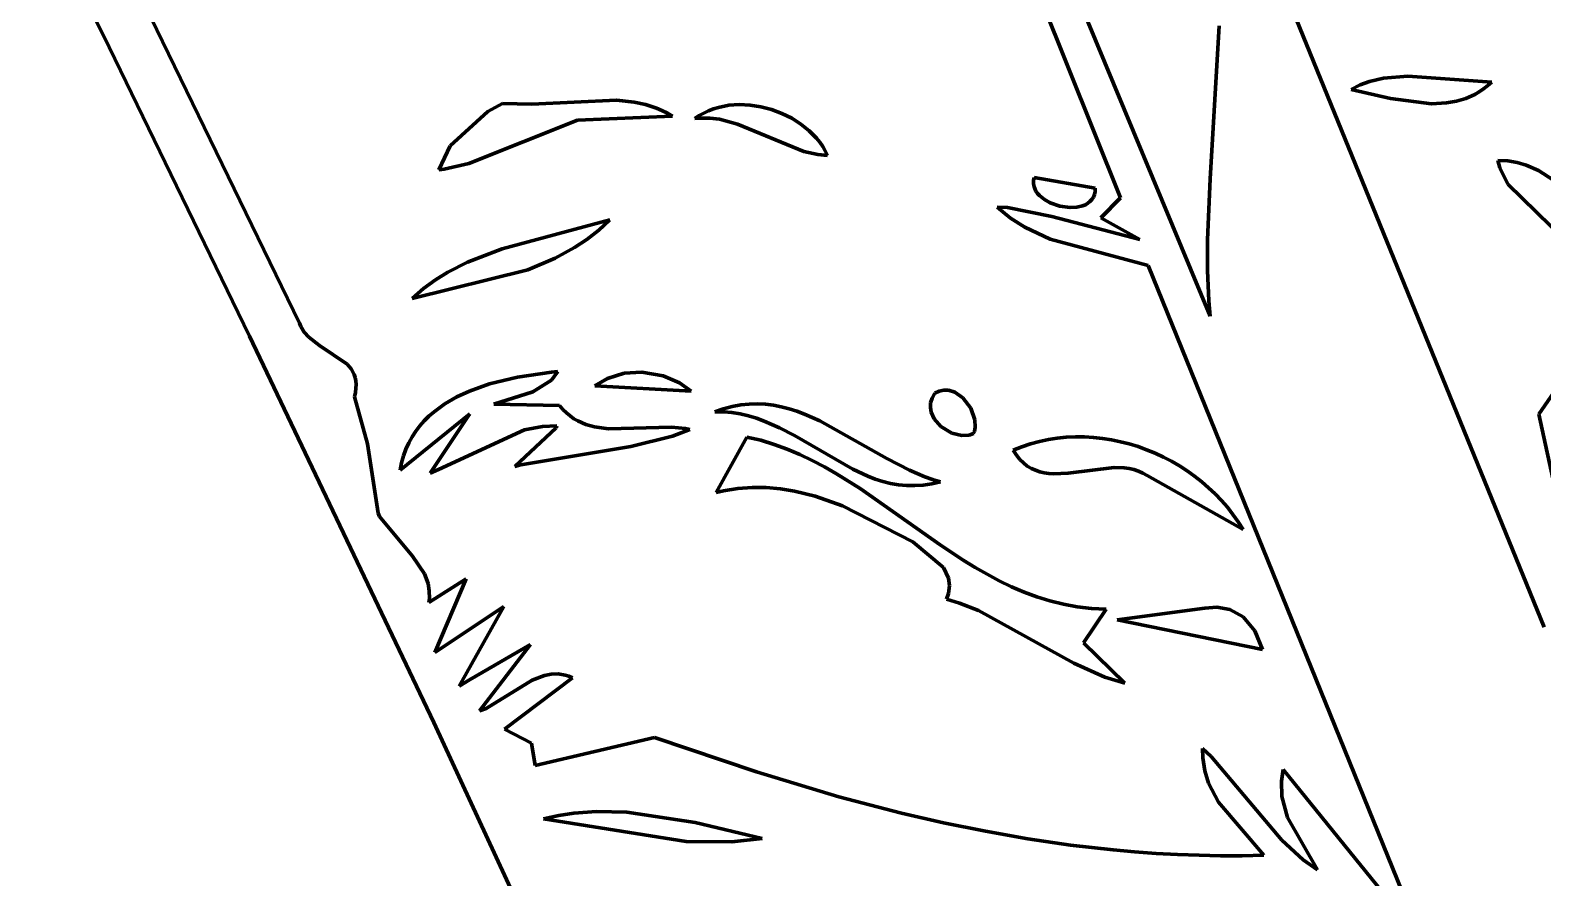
# Model space of a CAD drawing. Header units: millimetres. Extents: x 0 to 9.3, y 0 to 12.
# Drawn here: x 0.712 to 2.053, y 6.597 to 7.349 of the extents above; entities that cross this region are included whole.
import ezdxf

# ---------------------------------------------------------------- set-up
doc = ezdxf.new("R2010")
doc.units = ezdxf.units.MM
doc.layers.add('color#000000ff', color=7, linetype='CONTINUOUS', lineweight=100)
doc.layers.add('color#ffffffff', color=7, linetype='CONTINUOUS', lineweight=100)

msp = doc.modelspace()

# ---------------------------------------------------------------- linework, layer by layer
at = {"layer": 'color#000000ff'}
for p, q in [((1.0295, 8.8483), (1.7578, 7.0954)), ((1.7251, 7.6264), (2.0539, 6.8195)), ((0.7817, 7.3339), (0.6557, 7.5893)), ((0.7322, 7.538), (0.9504, 7.0893)), ((1.6783, 7.2002), (1.6082, 7.3751)), ((1.7579, 7.2173), (1.7658, 7.3529)), ((0.906, 7.0778), (0.7817, 7.3339)), ((1.8828, 7.2964), (1.8908, 7.3004)), ((1.9178, 7.2884), (1.8828, 7.2964)), ((1.8908, 7.3004), (1.899, 7.3035)), ((1.899, 7.3035), (1.9116, 7.3065)), ((1.9116, 7.3065), (1.9331, 7.3083)), ((1.9331, 7.3083), (2.0075, 7.303)), ((2.0003, 7.2969), (1.9965, 7.2943)), ((2.004, 7.2998), (2.0003, 7.2969)), ((2.0075, 7.303), (2.004, 7.2998)), ((1.1174, 7.2769), (1.1303, 7.2839)), ((1.1303, 7.2839), (1.1565, 7.2833)), ((1.1565, 7.2833), (1.2316, 7.2868)), ((1.2316, 7.2868), (1.2471, 7.2851)), ((1.2471, 7.2851), (1.2572, 7.283)), ((1.2572, 7.283), (1.267, 7.2798)), ((1.3218, 7.2805), (1.331, 7.2824)), ((1.331, 7.2824), (1.3404, 7.283)), ((1.3404, 7.283), (1.35, 7.2826)), ((1.35, 7.2826), (1.3596, 7.2811)), ((1.9542, 7.2838), (1.9178, 7.2884)), ((1.9675, 7.2845), (1.9542, 7.2838)), ((1.9762, 7.286), (1.9675, 7.2845)), ((1.9845, 7.2885), (1.9762, 7.286)), ((1.9926, 7.2921), (1.9845, 7.2885)), ((1.9965, 7.2943), (1.9926, 7.2921)), ((1.0839, 7.2464), (1.1174, 7.2769)), ((1.1968, 7.2693), (1.1006, 7.2307)), ((1.2812, 7.2728), (1.1968, 7.2693)), ((1.267, 7.2798), (1.2718, 7.2778)), ((1.2718, 7.2778), (1.2766, 7.2754)), ((1.2766, 7.2754), (1.2812, 7.2728)), ((1.301, 7.2706), (1.3049, 7.2732)), ((1.3055, 7.271), (1.301, 7.2706)), ((1.3049, 7.2732), (1.3089, 7.2755)), ((1.3142, 7.271), (1.3055, 7.271)), ((1.3089, 7.2755), (1.313, 7.2775)), ((1.313, 7.2775), (1.3174, 7.2792)), ((1.3227, 7.27), (1.3142, 7.271)), ((1.3174, 7.2792), (1.3218, 7.2805)), ((1.3389, 7.2658), (1.3227, 7.27)), ((1.3596, 7.2811), (1.369, 7.2786)), ((1.369, 7.2786), (1.3782, 7.2752)), ((1.3782, 7.2752), (1.3869, 7.2709)), ((1.3869, 7.2709), (1.395, 7.2658)), ((1.3976, 7.2414), (1.3389, 7.2658)), ((1.395, 7.2658), (1.4024, 7.2598)), ((1.4024, 7.2598), (1.4089, 7.2532)), ((1.074, 7.2253), (1.0839, 7.2464)), ((1.4089, 7.2532), (1.4117, 7.2496)), ((1.4117, 7.2496), (1.4143, 7.2459)), ((1.4143, 7.2459), (1.4166, 7.242)), ((1.4166, 7.242), (1.4186, 7.2379)), ((1.1006, 7.2307), (1.0786, 7.2258)), ((1.41, 7.2387), (1.3976, 7.2414)), ((1.4186, 7.2379), (1.41, 7.2387)), ((2.0129, 7.2334), (2.0217, 7.233)), ((2.0148, 7.227), (2.0129, 7.2334)), ((2.0217, 7.233), (2.03, 7.2316)), ((2.03, 7.2316), (2.0379, 7.2294)), ((2.0379, 7.2294), (2.0489, 7.2246)), ((1.0786, 7.2258), (1.074, 7.2253)), ((1.6012, 7.2133), (1.6013, 7.2158)), ((1.6013, 7.2158), (1.6018, 7.2184)), ((1.6018, 7.2184), (1.656, 7.209)), ((1.7556, 7.163), (1.7579, 7.2173)), ((2.0218, 7.2124), (2.0148, 7.227)), ((2.0489, 7.2246), (2.0624, 7.2159)), ((1.6016, 7.2109), (1.6012, 7.2133)), ((1.6023, 7.2085), (1.6016, 7.2109)), ((1.6034, 7.2063), (1.6023, 7.2085)), ((1.6049, 7.2042), (1.6034, 7.2063)), ((1.6066, 7.2023), (1.6049, 7.2042)), ((1.6109, 7.1988), (1.6066, 7.2023)), ((1.6553, 7.2033), (1.6543, 7.2009)), ((1.6558, 7.206), (1.6553, 7.2033)), ((1.656, 7.209), (1.6558, 7.206)), ((2.0727, 7.1628), (2.0218, 7.2124)), ((1.5809, 7.1824), (1.569, 7.1921)), ((1.569, 7.1921), (1.5781, 7.1918)), ((1.5781, 7.1918), (1.6175, 7.1838)), ((1.616, 7.1959), (1.6109, 7.1988)), ((1.6247, 7.1929), (1.616, 7.1959)), ((1.6337, 7.1917), (1.6247, 7.1929)), ((1.6395, 7.192), (1.6337, 7.1917)), ((1.6448, 7.1932), (1.6395, 7.192)), ((1.6472, 7.1942), (1.6448, 7.1932)), ((1.6494, 7.1955), (1.6472, 7.1942)), ((1.6513, 7.197), (1.6494, 7.1955)), ((1.6529, 7.1988), (1.6513, 7.197)), ((1.6543, 7.2009), (1.6529, 7.1988)), ((1.6608, 7.1827), (1.6783, 7.2002)), ((1.1301, 7.1551), (1.2257, 7.1807)), ((1.2257, 7.1807), (1.2158, 7.1716)), ((1.5935, 7.1743), (1.5809, 7.1824)), ((1.6175, 7.1838), (1.6955, 7.1635)), ((1.6955, 7.1635), (1.6608, 7.1827)), ((1.2053, 7.1635), (1.1944, 7.1562)), ((1.2158, 7.1716), (1.2053, 7.1635)), ((1.6159, 7.1637), (1.5935, 7.1743)), ((1.7028, 7.1404), (1.6159, 7.1637)), ((1.7556, 7.1359), (1.7556, 7.163)), ((1.0994, 7.1433), (1.1301, 7.1551)), ((1.1944, 7.1562), (1.1772, 7.1468)), ((1.153, 7.1366), (1.0503, 7.1112)), ((1.071, 7.1276), (1.082, 7.1344)), ((1.082, 7.1344), (1.0994, 7.1433)), ((1.1772, 7.1468), (1.153, 7.1366)), ((1.9392, 6.5581), (1.7028, 7.1404)), ((1.7567, 7.1089), (1.7556, 7.1359)), ((1.0604, 7.1199), (1.071, 7.1276)), ((1.0503, 7.1112), (1.0604, 7.1199)), ((1.7578, 7.0954), (1.7567, 7.1089)), ((0.9504, 7.0893), (0.9516, 7.0863)), ((0.9516, 7.0863), (0.9547, 7.0811)), ((0.9547, 7.0811), (0.9586, 7.0767)), ((1.0696, 6.7352), (0.906, 7.0778)), ((0.9586, 7.0767), (0.9682, 7.0693)), ((0.9682, 7.0693), (0.9927, 7.0528)), ((0.9927, 7.0528), (0.9962, 7.0486)), ((0.9962, 7.0486), (0.9988, 7.0437)), ((0.9988, 7.0437), (0.9997, 7.041)), ((0.9997, 7.041), (1.0003, 7.0381)), ((1.119, 7.0354), (1.1436, 7.0414)), ((1.1436, 7.0414), (1.1738, 7.0457)), ((1.1738, 7.0457), (1.1795, 7.0462)), ((1.1795, 7.0462), (1.174, 7.0387)), ((1.2234, 7.0401), (1.2384, 7.0448)), ((1.2384, 7.0448), (1.2541, 7.0458)), ((1.2541, 7.0458), (1.2728, 7.0425)), ((1.2728, 7.0425), (1.2873, 7.0363)), ((1.0001, 7.0278), (0.9993, 7.0238)), ((1.0005, 7.0315), (1.0001, 7.0278)), ((1.0003, 7.0381), (1.0006, 7.0349)), ((1.0006, 7.0349), (1.0005, 7.0315)), ((1.09, 7.0238), (1.1012, 7.029)), ((1.1012, 7.029), (1.119, 7.0354)), ((1.1572, 7.0283), (1.1226, 7.0175)), ((1.174, 7.0387), (1.1572, 7.0283)), ((1.2124, 7.0337), (1.2234, 7.0401)), ((1.2976, 7.029), (1.2124, 7.0337)), ((1.2873, 7.0363), (1.2976, 7.029)), ((1.5113, 7.0228), (1.5137, 7.027)), ((1.5137, 7.027), (1.5177, 7.029)), ((1.5177, 7.029), (1.5218, 7.0299)), ((1.5218, 7.0299), (1.5258, 7.0297)), ((1.5258, 7.0297), (1.5316, 7.0279)), ((1.5316, 7.0279), (1.5387, 7.0229)), ((2.0493, 7.0084), (2.0652, 7.0317)), ((0.9993, 7.0238), (1.0107, 6.9822)), ((1.0697, 7.0106), (1.0745, 7.0142)), ((1.0745, 7.0142), (1.0794, 7.0176)), ((1.0794, 7.0176), (1.09, 7.0238)), ((1.1226, 7.0175), (1.1811, 7.0162)), ((1.1811, 7.0162), (1.184, 7.0127)), ((1.3264, 7.0133), (1.3341, 7.0154)), ((1.3341, 7.0154), (1.3416, 7.0168)), ((1.3416, 7.0168), (1.349, 7.0175)), ((1.349, 7.0175), (1.3563, 7.0177)), ((1.3563, 7.0177), (1.3635, 7.0173)), ((1.3635, 7.0173), (1.3706, 7.0164)), ((1.3706, 7.0164), (1.3776, 7.0151)), ((1.3776, 7.0151), (1.3845, 7.0133)), ((1.5098, 7.0144), (1.51, 7.0186)), ((1.5105, 7.0103), (1.5098, 7.0144)), ((1.51, 7.0186), (1.5113, 7.0228)), ((1.5387, 7.0229), (1.5456, 7.0138)), ((1.5456, 7.0138), (1.5493, 7.0034)), ((1.1015, 7.0088), (1.0396, 6.9589)), ((1.0571, 6.9981), (1.061, 7.0025)), ((1.061, 7.0025), (1.0652, 7.0067)), ((1.0652, 7.0067), (1.0697, 7.0106)), ((1.0662, 6.9562), (1.0995, 7.0059)), ((1.0995, 7.0059), (1.1015, 7.0088)), ((1.184, 7.0127), (1.1871, 7.0096)), ((1.1871, 7.0096), (1.1903, 7.0069)), ((1.1903, 7.0069), (1.1936, 7.0045)), ((1.1936, 7.0045), (1.1971, 7.0025)), ((1.1971, 7.0025), (1.2044, 6.9993)), ((1.3187, 7.0106), (1.3264, 7.0133)), ((1.3264, 7.0105), (1.3187, 7.0106)), ((1.3339, 7.0099), (1.3264, 7.0105)), ((1.3412, 7.0087), (1.3339, 7.0099)), ((1.3484, 7.007), (1.3412, 7.0087)), ((1.3555, 7.0049), (1.3484, 7.007)), ((1.3624, 7.0024), (1.3555, 7.0049)), ((1.376, 6.9965), (1.3624, 7.0024)), ((1.3845, 7.0133), (1.3914, 7.0111)), ((1.3914, 7.0111), (1.3982, 7.0086)), ((1.3982, 7.0086), (1.4117, 7.0027)), ((1.4117, 7.0027), (1.4711, 6.9691)), ((1.5132, 7.0044), (1.5105, 7.0103)), ((1.5191, 6.9977), (1.5132, 7.0044)), ((1.5493, 7.0034), (1.5496, 6.9971)), ((2.0801, 6.8671), (2.0493, 7.0084)), ((1.0473, 6.9831), (1.0502, 6.9884)), ((1.0502, 6.9884), (1.0535, 6.9934)), ((1.0535, 6.9934), (1.0571, 6.9981)), ((1.1498, 6.9946), (1.0738, 6.9593)), ((1.1414, 6.9621), (1.178, 6.9964)), ((1.166, 6.9977), (1.1498, 6.9946)), ((1.1786, 6.9981), (1.166, 6.9977)), ((1.178, 6.9964), (1.1786, 6.9981)), ((1.2044, 6.9993), (1.2121, 6.9972)), ((1.2121, 6.9972), (1.2243, 6.9956)), ((1.2243, 6.9956), (1.2802, 6.9969)), ((1.2812, 6.9889), (1.2442, 6.9798)), ((1.2802, 6.9969), (1.2926, 6.9957)), ((1.2965, 6.995), (1.2812, 6.9889)), ((1.2926, 6.9957), (1.2965, 6.995)), ((1.3199, 6.939), (1.3472, 6.9882)), ((1.3472, 6.9882), (1.3594, 6.9853)), ((1.3892, 6.9895), (1.376, 6.9965)), ((1.441, 6.9596), (1.3892, 6.9895)), ((1.5289, 6.9917), (1.5191, 6.9977)), ((1.5376, 6.9896), (1.5289, 6.9917)), ((1.5441, 6.99), (1.5376, 6.9896)), ((1.5481, 6.9913), (1.5441, 6.99)), ((1.5488, 6.9932), (1.5481, 6.9913)), ((1.5496, 6.9971), (1.5488, 6.9932)), ((1.6144, 6.986), (1.6223, 6.9873)), ((1.6223, 6.9873), (1.6303, 6.9881)), ((1.6303, 6.9881), (1.6384, 6.9884)), ((1.6384, 6.9884), (1.6464, 6.9884)), ((1.6464, 6.9884), (1.6544, 6.9879)), ((1.6544, 6.9879), (1.6624, 6.987)), ((1.6624, 6.987), (1.6704, 6.9858)), ((1.0107, 6.9822), (1.0201, 6.9207)), ((1.0426, 6.9716), (1.0447, 6.9775)), ((1.0447, 6.9775), (1.0473, 6.9831)), ((1.2442, 6.9798), (1.1467, 6.9637)), ((1.3594, 6.9853), (1.3712, 6.9817)), ((1.3712, 6.9817), (1.3828, 6.9774)), ((1.3828, 6.9774), (1.3941, 6.9727)), ((1.5833, 6.9765), (1.5909, 6.9796)), ((1.5861, 6.9721), (1.5833, 6.9765)), ((1.5909, 6.9796), (1.5986, 6.9822)), ((1.5986, 6.9822), (1.6064, 6.9843)), ((1.6064, 6.9843), (1.6144, 6.986)), ((1.6704, 6.9858), (1.6783, 6.9841)), ((1.6783, 6.9841), (1.6861, 6.9821)), ((1.6861, 6.9821), (1.6939, 6.9797)), ((1.6939, 6.9797), (1.7015, 6.977)), ((1.7015, 6.977), (1.709, 6.9739)), ((1.709, 6.9739), (1.7164, 6.9705)), ((1.0396, 6.9589), (1.0408, 6.9654)), ((1.0408, 6.9654), (1.0426, 6.9716)), ((1.1467, 6.9637), (1.1414, 6.9621)), ((1.3941, 6.9727), (1.4051, 6.9674)), ((1.4051, 6.9674), (1.416, 6.9617)), ((1.416, 6.9617), (1.4266, 6.9557)), ((1.4711, 6.9691), (1.4912, 6.9588)), ((1.5891, 6.9683), (1.5861, 6.9721)), ((1.5923, 6.9652), (1.5891, 6.9683)), ((1.5957, 6.9625), (1.5923, 6.9652)), ((1.5993, 6.9604), (1.5957, 6.9625)), ((1.603, 6.9587), (1.5993, 6.9604)), ((1.6728, 6.9612), (1.632, 6.9563)), ((1.6816, 6.9609), (1.6728, 6.9612)), ((1.6859, 6.9603), (1.6816, 6.9609)), ((1.6901, 6.9593), (1.6859, 6.9603)), ((1.7164, 6.9705), (1.7236, 6.9667)), ((1.7236, 6.9667), (1.7306, 6.9626)), ((1.7306, 6.9626), (1.7374, 6.9583)), ((1.0738, 6.9593), (1.0662, 6.9562)), ((1.4266, 6.9557), (1.4475, 6.9426)), ((1.4542, 6.9536), (1.441, 6.9596)), ((1.4609, 6.951), (1.4542, 6.9536)), ((1.4677, 6.9489), (1.4609, 6.951)), ((1.4745, 6.9471), (1.4677, 6.9489)), ((1.4815, 6.9459), (1.4745, 6.9471)), ((1.4912, 6.9588), (1.5049, 6.953)), ((1.511, 6.9467), (1.5034, 6.9455)), ((1.5049, 6.953), (1.5118, 6.9506)), ((1.5188, 6.9486), (1.511, 6.9467)), ((1.5118, 6.9506), (1.5188, 6.9486)), ((1.6068, 6.9574), (1.603, 6.9587)), ((1.6108, 6.9565), (1.6068, 6.9574)), ((1.6148, 6.956), (1.6108, 6.9565)), ((1.619, 6.9557), (1.6148, 6.956)), ((1.632, 6.9563), (1.619, 6.9557)), ((1.6942, 6.958), (1.6901, 6.9593)), ((1.6981, 6.9562), (1.6942, 6.958)), ((1.702, 6.954), (1.6981, 6.9562)), ((1.787, 6.9062), (1.702, 6.954)), ((1.7374, 6.9583), (1.744, 6.9536)), ((1.744, 6.9536), (1.7504, 6.9486)), ((1.7504, 6.9486), (1.7565, 6.9433)), ((1.3263, 6.9405), (1.3199, 6.939)), ((1.339, 6.9426), (1.3263, 6.9405)), ((1.3517, 6.9435), (1.339, 6.9426)), ((1.3643, 6.9434), (1.3517, 6.9435)), ((1.3769, 6.9423), (1.3643, 6.9434)), ((1.3893, 6.9403), (1.3769, 6.9423)), ((1.4077, 6.9357), (1.3893, 6.9403)), ((1.4318, 6.9273), (1.4077, 6.9357)), ((1.4475, 6.9426), (1.5185, 6.8926)), ((1.4887, 6.9452), (1.4815, 6.9459)), ((1.496, 6.9451), (1.4887, 6.9452)), ((1.5034, 6.9455), (1.496, 6.9451)), ((1.7565, 6.9433), (1.7623, 6.9378)), ((1.7623, 6.9378), (1.7679, 6.932)), ((1.0201, 6.9207), (1.0215, 6.9179)), ((1.4942, 6.8954), (1.4318, 6.9273)), ((1.7679, 6.932), (1.7732, 6.9259)), ((1.7732, 6.9259), (1.7781, 6.9196)), ((1.0215, 6.9179), (1.0506, 6.8826)), ((1.7781, 6.9196), (1.7828, 6.913)), ((1.7828, 6.913), (1.787, 6.9062)), ((1.5215, 6.8725), (1.4942, 6.8954)), ((1.0506, 6.8826), (1.0612, 6.867)), ((1.5185, 6.8926), (1.539, 6.879)), ((1.0612, 6.867), (1.0644, 6.8582)), ((1.5259, 6.863), (1.5215, 6.8725)), ((1.539, 6.879), (1.5494, 6.8726)), ((1.5494, 6.8726), (1.56, 6.8665)), ((1.56, 6.8665), (1.5707, 6.8608)), ((1.0644, 6.8582), (1.0655, 6.8518)), ((1.0652, 6.8414), (1.0981, 6.8625)), ((1.0981, 6.8625), (1.0703, 6.7972)), ((1.5258, 6.8496), (1.5267, 6.8565)), ((1.5267, 6.8565), (1.5259, 6.863)), ((1.5707, 6.8608), (1.5816, 6.8555)), ((1.5816, 6.8555), (1.5928, 6.8507)), ((1.0656, 6.845), (1.0652, 6.8414)), ((1.0655, 6.8518), (1.0656, 6.845)), ((1.5241, 6.8446), (1.5258, 6.8496)), ((1.5357, 6.841), (1.5241, 6.8446)), ((1.5525, 6.8343), (1.5357, 6.841)), ((1.5928, 6.8507), (1.6041, 6.8465)), ((1.6041, 6.8465), (1.6158, 6.8429)), ((1.6158, 6.8429), (1.6277, 6.8399)), ((1.6277, 6.8399), (1.64, 6.8376)), ((1.0703, 6.7972), (1.1315, 6.838)), ((1.1315, 6.838), (1.0919, 6.7673)), ((1.6371, 6.7876), (1.5525, 6.8343)), ((1.64, 6.8376), (1.6526, 6.8362)), ((1.6656, 6.8355), (1.6456, 6.8058)), ((1.6526, 6.8362), (1.6656, 6.8355)), ((1.6755, 6.826), (1.7531, 6.8364)), ((1.8042, 6.7998), (1.6755, 6.826)), ((1.7531, 6.8364), (1.7637, 6.8374)), ((1.7637, 6.8374), (1.7754, 6.8354)), ((1.7754, 6.8354), (1.7872, 6.8288)), ((1.7872, 6.8288), (1.7976, 6.8163)), ((1.7976, 6.8163), (1.8042, 6.7998)), ((1.1013, 6.7729), (1.1551, 6.8044)), ((1.1551, 6.8044), (1.11, 6.7454)), ((1.6456, 6.8058), (1.6821, 6.77)), ((1.6646, 6.7753), (1.6371, 6.7876)), ((1.0919, 6.7673), (1.1013, 6.7729)), ((1.1159, 6.7474), (1.1567, 6.7725)), ((1.1926, 6.7747), (1.1322, 6.7292)), ((1.1567, 6.7725), (1.1678, 6.7769)), ((1.1678, 6.7769), (1.1736, 6.778)), ((1.1736, 6.778), (1.1797, 6.7781)), ((1.1797, 6.7781), (1.186, 6.777)), ((1.186, 6.777), (1.1893, 6.7761)), ((1.1893, 6.7761), (1.1926, 6.7747)), ((1.6821, 6.77), (1.6646, 6.7753)), ((1.11, 6.7454), (1.1159, 6.7474)), ((1.8276, 5.0989), (1.0696, 6.7352)), ((1.1322, 6.7292), (1.1561, 6.7169)), ((1.1595, 6.697), (1.2652, 6.7217)), ((1.2652, 6.7217), (1.3555, 6.6912)), ((1.1561, 6.7169), (1.1595, 6.697)), ((1.7513, 6.7038), (1.7512, 6.712)), ((1.7512, 6.712), (1.7587, 6.705)), ((1.753, 6.6922), (1.7513, 6.7038)), ((1.7564, 6.6813), (1.753, 6.6922)), ((1.7587, 6.705), (1.8214, 6.6306)), ((1.821, 6.683), (1.8226, 6.6935)), ((1.8226, 6.6935), (1.9158, 6.5785)), ((1.3555, 6.6912), (1.4287, 6.6693)), ((1.7651, 6.6644), (1.7564, 6.6813)), ((1.8213, 6.6696), (1.821, 6.683)), ((1.4287, 6.6693), (1.4842, 6.6548)), ((1.8263, 6.6507), (1.8213, 6.6696)), ((1.1803, 6.6527), (1.1669, 6.6498)), ((1.1937, 6.6548), (1.1803, 6.6527)), ((1.2138, 6.6562), (1.1937, 6.6548)), ((1.2408, 6.6555), (1.2138, 6.6562)), ((1.3013, 6.6463), (1.2408, 6.6555)), ((1.4842, 6.6548), (1.5214, 6.6462)), ((1.8054, 6.6174), (1.7651, 6.6644)), ((1.1669, 6.6498), (1.2934, 6.6296)), ((1.3606, 6.6321), (1.3013, 6.6463)), ((1.5214, 6.6462), (1.5588, 6.6386)), ((1.5588, 6.6386), (1.5963, 6.632)), ((1.8531, 6.6045), (1.8263, 6.6507)), ((1.2934, 6.6296), (1.3337, 6.6293)), ((1.3337, 6.6293), (1.3606, 6.6321)), ((1.5963, 6.632), (1.634, 6.6264)), ((1.634, 6.6264), (1.6719, 6.6221)), ((1.8214, 6.6306), (1.8403, 6.6134)), ((1.6719, 6.6221), (1.6909, 6.6204)), ((1.6909, 6.6204), (1.7099, 6.619)), ((1.7099, 6.619), (1.7289, 6.618)), ((1.7289, 6.618), (1.748, 6.6173)), ((1.748, 6.6173), (1.7671, 6.6169)), ((1.7671, 6.6169), (1.7862, 6.617)), ((1.7862, 6.617), (1.8054, 6.6174)), ((1.8403, 6.6134), (1.8531, 6.6045))]:
    msp.add_line(p, q, dxfattribs=at)
at = {"layer": 'color#ffffffff'}
for p, q in [((1.7578, 7.0954), (1.0295, 8.8483)), ((2.0539, 6.8195), (1.7251, 7.6264)), ((0.6557, 7.5893), (0.7817, 7.3339)), ((0.9504, 7.0893), (0.7322, 7.538)), ((1.6082, 7.3751), (1.6783, 7.2002)), ((1.7658, 7.3529), (1.7579, 7.2173)), ((0.7817, 7.3339), (0.906, 7.0778)), ((1.8908, 7.3004), (1.8828, 7.2964)), ((1.8828, 7.2964), (1.9178, 7.2884)), ((1.899, 7.3035), (1.8908, 7.3004)), ((1.9116, 7.3065), (1.899, 7.3035)), ((1.9331, 7.3083), (1.9116, 7.3065)), ((2.0075, 7.303), (1.9331, 7.3083)), ((1.9965, 7.2943), (2.0003, 7.2969)), ((2.0003, 7.2969), (2.004, 7.2998)), ((2.004, 7.2998), (2.0075, 7.303)), ((1.1303, 7.2839), (1.1174, 7.2769)), ((1.1565, 7.2833), (1.1303, 7.2839)), ((1.2316, 7.2868), (1.1565, 7.2833)), ((1.2471, 7.2851), (1.2316, 7.2868)), ((1.2572, 7.283), (1.2471, 7.2851)), ((1.267, 7.2798), (1.2572, 7.283)), ((1.331, 7.2824), (1.3218, 7.2805)), ((1.3404, 7.283), (1.331, 7.2824)), ((1.35, 7.2826), (1.3404, 7.283)), ((1.3596, 7.2811), (1.35, 7.2826)), ((1.9178, 7.2884), (1.9542, 7.2838)), ((1.9542, 7.2838), (1.9675, 7.2845)), ((1.9675, 7.2845), (1.9762, 7.286)), ((1.9762, 7.286), (1.9845, 7.2885)), ((1.9845, 7.2885), (1.9926, 7.2921)), ((1.9926, 7.2921), (1.9965, 7.2943)), ((1.1174, 7.2769), (1.0839, 7.2464)), ((1.1006, 7.2307), (1.1968, 7.2693)), ((1.1968, 7.2693), (1.2812, 7.2728)), ((1.2718, 7.2778), (1.267, 7.2798)), ((1.2766, 7.2754), (1.2718, 7.2778)), ((1.2812, 7.2728), (1.2766, 7.2754)), ((1.3049, 7.2732), (1.301, 7.2706)), ((1.301, 7.2706), (1.3055, 7.271)), ((1.3089, 7.2755), (1.3049, 7.2732)), ((1.3055, 7.271), (1.3142, 7.271)), ((1.313, 7.2775), (1.3089, 7.2755)), ((1.3174, 7.2792), (1.313, 7.2775)), ((1.3142, 7.271), (1.3227, 7.27)), ((1.3218, 7.2805), (1.3174, 7.2792)), ((1.3227, 7.27), (1.3389, 7.2658)), ((1.369, 7.2786), (1.3596, 7.2811)), ((1.3782, 7.2752), (1.369, 7.2786)), ((1.3869, 7.2709), (1.3782, 7.2752)), ((1.395, 7.2658), (1.3869, 7.2709)), ((1.3389, 7.2658), (1.3976, 7.2414)), ((1.4024, 7.2598), (1.395, 7.2658)), ((1.4089, 7.2532), (1.4024, 7.2598)), ((1.0839, 7.2464), (1.074, 7.2253)), ((1.4117, 7.2496), (1.4089, 7.2532)), ((1.4143, 7.2459), (1.4117, 7.2496)), ((1.4166, 7.242), (1.4143, 7.2459)), ((1.4186, 7.2379), (1.4166, 7.242)), ((1.0786, 7.2258), (1.1006, 7.2307)), ((1.3976, 7.2414), (1.41, 7.2387)), ((1.41, 7.2387), (1.4186, 7.2379)), ((2.0129, 7.2334), (2.0148, 7.227)), ((2.0217, 7.233), (2.0129, 7.2334)), ((2.03, 7.2316), (2.0217, 7.233)), ((2.0379, 7.2294), (2.03, 7.2316)), ((2.0489, 7.2246), (2.0379, 7.2294)), ((1.074, 7.2253), (1.0786, 7.2258)), ((1.6013, 7.2158), (1.6012, 7.2133)), ((1.6018, 7.2184), (1.6013, 7.2158)), ((1.656, 7.209), (1.6018, 7.2184)), ((1.7579, 7.2173), (1.7556, 7.163)), ((2.0148, 7.227), (2.0218, 7.2124)), ((2.0624, 7.2159), (2.0489, 7.2246)), ((1.6012, 7.2133), (1.6016, 7.2109)), ((1.6016, 7.2109), (1.6023, 7.2085)), ((1.6023, 7.2085), (1.6034, 7.2063)), ((1.6034, 7.2063), (1.6049, 7.2042)), ((1.6049, 7.2042), (1.6066, 7.2023)), ((1.6066, 7.2023), (1.6109, 7.1988)), ((1.6543, 7.2009), (1.6553, 7.2033)), ((1.6553, 7.2033), (1.6558, 7.206)), ((1.6558, 7.206), (1.656, 7.209)), ((2.0218, 7.2124), (2.0727, 7.1628)), ((1.5781, 7.1918), (1.569, 7.1921)), ((1.569, 7.1921), (1.5809, 7.1824)), ((1.6175, 7.1838), (1.5781, 7.1918)), ((1.6109, 7.1988), (1.616, 7.1959)), ((1.616, 7.1959), (1.6247, 7.1929)), ((1.6247, 7.1929), (1.6337, 7.1917)), ((1.6337, 7.1917), (1.6395, 7.192)), ((1.6395, 7.192), (1.6448, 7.1932)), ((1.6448, 7.1932), (1.6472, 7.1942)), ((1.6472, 7.1942), (1.6494, 7.1955)), ((1.6494, 7.1955), (1.6513, 7.197)), ((1.6513, 7.197), (1.6529, 7.1988)), ((1.6529, 7.1988), (1.6543, 7.2009)), ((1.6783, 7.2002), (1.6608, 7.1827)), ((1.2257, 7.1807), (1.1301, 7.1551)), ((1.2158, 7.1716), (1.2257, 7.1807)), ((1.5809, 7.1824), (1.5935, 7.1743)), ((1.6955, 7.1635), (1.6175, 7.1838)), ((1.6608, 7.1827), (1.6955, 7.1635)), ((1.1944, 7.1562), (1.2053, 7.1635)), ((1.2053, 7.1635), (1.2158, 7.1716)), ((1.5935, 7.1743), (1.6159, 7.1637)), ((1.6159, 7.1637), (1.7028, 7.1404)), ((1.7556, 7.163), (1.7556, 7.1359)), ((1.1301, 7.1551), (1.0994, 7.1433)), ((1.1772, 7.1468), (1.1944, 7.1562)), ((1.0503, 7.1112), (1.153, 7.1366)), ((1.082, 7.1344), (1.071, 7.1276)), ((1.0994, 7.1433), (1.082, 7.1344)), ((1.153, 7.1366), (1.1772, 7.1468)), ((1.7028, 7.1404), (1.9392, 6.5581)), ((1.7556, 7.1359), (1.7567, 7.1089)), ((1.071, 7.1276), (1.0604, 7.1199)), ((1.0604, 7.1199), (1.0503, 7.1112)), ((1.7567, 7.1089), (1.7578, 7.0954)), ((0.9516, 7.0863), (0.9504, 7.0893)), ((0.9547, 7.0811), (0.9516, 7.0863)), ((0.9586, 7.0767), (0.9547, 7.0811)), ((0.906, 7.0778), (1.0696, 6.7352)), ((0.9682, 7.0693), (0.9586, 7.0767)), ((0.9927, 7.0528), (0.9682, 7.0693)), ((0.9962, 7.0486), (0.9927, 7.0528)), ((0.9988, 7.0437), (0.9962, 7.0486)), ((0.9997, 7.041), (0.9988, 7.0437)), ((1.0003, 7.0381), (0.9997, 7.041)), ((1.1436, 7.0414), (1.119, 7.0354)), ((1.1738, 7.0457), (1.1436, 7.0414)), ((1.1795, 7.0462), (1.1738, 7.0457)), ((1.174, 7.0387), (1.1795, 7.0462)), ((1.2384, 7.0448), (1.2234, 7.0401)), ((1.2541, 7.0458), (1.2384, 7.0448)), ((1.2728, 7.0425), (1.2541, 7.0458)), ((1.2873, 7.0363), (1.2728, 7.0425)), ((0.9993, 7.0238), (1.0001, 7.0278)), ((1.0001, 7.0278), (1.0005, 7.0315)), ((1.0006, 7.0349), (1.0003, 7.0381)), ((1.0005, 7.0315), (1.0006, 7.0349)), ((1.1012, 7.029), (1.09, 7.0238)), ((1.119, 7.0354), (1.1012, 7.029)), ((1.1226, 7.0175), (1.1572, 7.0283)), ((1.1572, 7.0283), (1.174, 7.0387)), ((1.2234, 7.0401), (1.2124, 7.0337)), ((1.2124, 7.0337), (1.2976, 7.029)), ((1.2976, 7.029), (1.2873, 7.0363)), ((1.5137, 7.027), (1.5113, 7.0228)), ((1.5177, 7.029), (1.5137, 7.027)), ((1.5218, 7.0299), (1.5177, 7.029)), ((1.5258, 7.0297), (1.5218, 7.0299)), ((1.5316, 7.0279), (1.5258, 7.0297)), ((1.5387, 7.0229), (1.5316, 7.0279)), ((2.0652, 7.0317), (2.0493, 7.0084)), ((1.0107, 6.9822), (0.9993, 7.0238)), ((1.0745, 7.0142), (1.0697, 7.0106)), ((1.0794, 7.0176), (1.0745, 7.0142)), ((1.09, 7.0238), (1.0794, 7.0176)), ((1.1811, 7.0162), (1.1226, 7.0175)), ((1.184, 7.0127), (1.1811, 7.0162)), ((1.3341, 7.0154), (1.3264, 7.0133)), ((1.3416, 7.0168), (1.3341, 7.0154)), ((1.349, 7.0175), (1.3416, 7.0168)), ((1.3563, 7.0177), (1.349, 7.0175)), ((1.3635, 7.0173), (1.3563, 7.0177)), ((1.3706, 7.0164), (1.3635, 7.0173)), ((1.3776, 7.0151), (1.3706, 7.0164)), ((1.3845, 7.0133), (1.3776, 7.0151)), ((1.51, 7.0186), (1.5098, 7.0144)), ((1.5098, 7.0144), (1.5105, 7.0103)), ((1.5113, 7.0228), (1.51, 7.0186)), ((1.5456, 7.0138), (1.5387, 7.0229)), ((1.5493, 7.0034), (1.5456, 7.0138)), ((1.0396, 6.9589), (1.1015, 7.0088)), ((1.061, 7.0025), (1.0571, 6.9981)), ((1.0652, 7.0067), (1.061, 7.0025)), ((1.0697, 7.0106), (1.0652, 7.0067)), ((1.0995, 7.0059), (1.0662, 6.9562)), ((1.1015, 7.0088), (1.0995, 7.0059)), ((1.1871, 7.0096), (1.184, 7.0127)), ((1.1903, 7.0069), (1.1871, 7.0096)), ((1.1936, 7.0045), (1.1903, 7.0069)), ((1.1971, 7.0025), (1.1936, 7.0045)), ((1.2044, 6.9993), (1.1971, 7.0025)), ((1.3264, 7.0133), (1.3187, 7.0106)), ((1.3187, 7.0106), (1.3264, 7.0105)), ((1.3264, 7.0105), (1.3339, 7.0099)), ((1.3339, 7.0099), (1.3412, 7.0087)), ((1.3412, 7.0087), (1.3484, 7.007)), ((1.3484, 7.007), (1.3555, 7.0049)), ((1.3555, 7.0049), (1.3624, 7.0024)), ((1.3624, 7.0024), (1.376, 6.9965)), ((1.3914, 7.0111), (1.3845, 7.0133)), ((1.3982, 7.0086), (1.3914, 7.0111)), ((1.4117, 7.0027), (1.3982, 7.0086)), ((1.4711, 6.9691), (1.4117, 7.0027)), ((1.5105, 7.0103), (1.5132, 7.0044)), ((1.5132, 7.0044), (1.5191, 6.9977)), ((1.5496, 6.9971), (1.5493, 7.0034)), ((2.0493, 7.0084), (2.0801, 6.8671)), ((1.0502, 6.9884), (1.0473, 6.9831)), ((1.0535, 6.9934), (1.0502, 6.9884)), ((1.0571, 6.9981), (1.0535, 6.9934)), ((1.0738, 6.9593), (1.1498, 6.9946)), ((1.178, 6.9964), (1.1414, 6.9621)), ((1.1498, 6.9946), (1.166, 6.9977)), ((1.166, 6.9977), (1.1786, 6.9981)), ((1.1786, 6.9981), (1.178, 6.9964)), ((1.2121, 6.9972), (1.2044, 6.9993)), ((1.2243, 6.9956), (1.2121, 6.9972)), ((1.2802, 6.9969), (1.2243, 6.9956)), ((1.2442, 6.9798), (1.2812, 6.9889)), ((1.2926, 6.9957), (1.2802, 6.9969)), ((1.2812, 6.9889), (1.2965, 6.995)), ((1.2965, 6.995), (1.2926, 6.9957)), ((1.3472, 6.9882), (1.3199, 6.939)), ((1.3594, 6.9853), (1.3472, 6.9882)), ((1.376, 6.9965), (1.3892, 6.9895)), ((1.3892, 6.9895), (1.441, 6.9596)), ((1.5191, 6.9977), (1.5289, 6.9917)), ((1.5289, 6.9917), (1.5376, 6.9896)), ((1.5376, 6.9896), (1.5441, 6.99)), ((1.5441, 6.99), (1.5481, 6.9913)), ((1.5481, 6.9913), (1.5488, 6.9932)), ((1.5488, 6.9932), (1.5496, 6.9971)), ((1.6223, 6.9873), (1.6144, 6.986)), ((1.6303, 6.9881), (1.6223, 6.9873)), ((1.6384, 6.9884), (1.6303, 6.9881)), ((1.6464, 6.9884), (1.6384, 6.9884)), ((1.6544, 6.9879), (1.6464, 6.9884)), ((1.6624, 6.987), (1.6544, 6.9879)), ((1.6704, 6.9858), (1.6624, 6.987)), ((1.0201, 6.9207), (1.0107, 6.9822)), ((1.0447, 6.9775), (1.0426, 6.9716)), ((1.0473, 6.9831), (1.0447, 6.9775)), ((1.1467, 6.9637), (1.2442, 6.9798)), ((1.3712, 6.9817), (1.3594, 6.9853)), ((1.3828, 6.9774), (1.3712, 6.9817)), ((1.3941, 6.9727), (1.3828, 6.9774)), ((1.5909, 6.9796), (1.5833, 6.9765)), ((1.5833, 6.9765), (1.5861, 6.9721)), ((1.5986, 6.9822), (1.5909, 6.9796)), ((1.6064, 6.9843), (1.5986, 6.9822)), ((1.6144, 6.986), (1.6064, 6.9843)), ((1.6783, 6.9841), (1.6704, 6.9858)), ((1.6861, 6.9821), (1.6783, 6.9841)), ((1.6939, 6.9797), (1.6861, 6.9821)), ((1.7015, 6.977), (1.6939, 6.9797)), ((1.709, 6.9739), (1.7015, 6.977)), ((1.7164, 6.9705), (1.709, 6.9739)), ((1.0408, 6.9654), (1.0396, 6.9589)), ((1.0426, 6.9716), (1.0408, 6.9654)), ((1.1414, 6.9621), (1.1467, 6.9637)), ((1.4051, 6.9674), (1.3941, 6.9727)), ((1.416, 6.9617), (1.4051, 6.9674)), ((1.4266, 6.9557), (1.416, 6.9617)), ((1.4912, 6.9588), (1.4711, 6.9691)), ((1.5861, 6.9721), (1.5891, 6.9683)), ((1.5891, 6.9683), (1.5923, 6.9652)), ((1.5923, 6.9652), (1.5957, 6.9625)), ((1.5957, 6.9625), (1.5993, 6.9604)), ((1.5993, 6.9604), (1.603, 6.9587)), ((1.632, 6.9563), (1.6728, 6.9612)), ((1.6728, 6.9612), (1.6816, 6.9609)), ((1.6816, 6.9609), (1.6859, 6.9603)), ((1.6859, 6.9603), (1.6901, 6.9593)), ((1.7236, 6.9667), (1.7164, 6.9705)), ((1.7306, 6.9626), (1.7236, 6.9667)), ((1.7374, 6.9583), (1.7306, 6.9626)), ((1.0662, 6.9562), (1.0738, 6.9593)), ((1.4475, 6.9426), (1.4266, 6.9557)), ((1.441, 6.9596), (1.4542, 6.9536)), ((1.4542, 6.9536), (1.4609, 6.951)), ((1.4609, 6.951), (1.4677, 6.9489)), ((1.4677, 6.9489), (1.4745, 6.9471)), ((1.4745, 6.9471), (1.4815, 6.9459)), ((1.5049, 6.953), (1.4912, 6.9588)), ((1.5034, 6.9455), (1.511, 6.9467)), ((1.5118, 6.9506), (1.5049, 6.953)), ((1.511, 6.9467), (1.5188, 6.9486)), ((1.5188, 6.9486), (1.5118, 6.9506)), ((1.603, 6.9587), (1.6068, 6.9574)), ((1.6068, 6.9574), (1.6108, 6.9565)), ((1.6108, 6.9565), (1.6148, 6.956)), ((1.6148, 6.956), (1.619, 6.9557)), ((1.619, 6.9557), (1.632, 6.9563)), ((1.6901, 6.9593), (1.6942, 6.958)), ((1.6942, 6.958), (1.6981, 6.9562)), ((1.6981, 6.9562), (1.702, 6.954)), ((1.702, 6.954), (1.787, 6.9062)), ((1.744, 6.9536), (1.7374, 6.9583)), ((1.7504, 6.9486), (1.744, 6.9536)), ((1.7565, 6.9433), (1.7504, 6.9486)), ((1.3199, 6.939), (1.3263, 6.9405)), ((1.3263, 6.9405), (1.339, 6.9426)), ((1.339, 6.9426), (1.3517, 6.9435)), ((1.3517, 6.9435), (1.3643, 6.9434)), ((1.3643, 6.9434), (1.3769, 6.9423)), ((1.3769, 6.9423), (1.3893, 6.9403)), ((1.3893, 6.9403), (1.4077, 6.9357)), ((1.4077, 6.9357), (1.4318, 6.9273)), ((1.5185, 6.8926), (1.4475, 6.9426)), ((1.4815, 6.9459), (1.4887, 6.9452)), ((1.4887, 6.9452), (1.496, 6.9451)), ((1.496, 6.9451), (1.5034, 6.9455)), ((1.7623, 6.9378), (1.7565, 6.9433)), ((1.7679, 6.932), (1.7623, 6.9378)), ((1.0215, 6.9179), (1.0201, 6.9207)), ((1.4318, 6.9273), (1.4942, 6.8954)), ((1.7732, 6.9259), (1.7679, 6.932)), ((1.7781, 6.9196), (1.7732, 6.9259)), ((1.0506, 6.8826), (1.0215, 6.9179)), ((1.7828, 6.913), (1.7781, 6.9196)), ((1.787, 6.9062), (1.7828, 6.913)), ((1.4942, 6.8954), (1.5215, 6.8725)), ((1.0612, 6.867), (1.0506, 6.8826)), ((1.539, 6.879), (1.5185, 6.8926)), ((1.0644, 6.8582), (1.0612, 6.867)), ((1.5215, 6.8725), (1.5259, 6.863)), ((1.5494, 6.8726), (1.539, 6.879)), ((1.56, 6.8665), (1.5494, 6.8726)), ((1.5707, 6.8608), (1.56, 6.8665)), ((1.0655, 6.8518), (1.0644, 6.8582)), ((1.0981, 6.8625), (1.0652, 6.8414)), ((1.0703, 6.7972), (1.0981, 6.8625)), ((1.5267, 6.8565), (1.5258, 6.8496)), ((1.5259, 6.863), (1.5267, 6.8565)), ((1.5816, 6.8555), (1.5707, 6.8608)), ((1.5928, 6.8507), (1.5816, 6.8555)), ((1.0652, 6.8414), (1.0656, 6.845)), ((1.0656, 6.845), (1.0655, 6.8518)), ((1.5258, 6.8496), (1.5241, 6.8446)), ((1.5241, 6.8446), (1.5357, 6.841)), ((1.5357, 6.841), (1.5525, 6.8343)), ((1.6041, 6.8465), (1.5928, 6.8507)), ((1.6158, 6.8429), (1.6041, 6.8465)), ((1.6277, 6.8399), (1.6158, 6.8429)), ((1.64, 6.8376), (1.6277, 6.8399)), ((1.1315, 6.838), (1.0703, 6.7972)), ((1.0919, 6.7673), (1.1315, 6.838)), ((1.5525, 6.8343), (1.6371, 6.7876)), ((1.6526, 6.8362), (1.64, 6.8376)), ((1.6456, 6.8058), (1.6656, 6.8355)), ((1.6656, 6.8355), (1.6526, 6.8362)), ((1.7531, 6.8364), (1.6755, 6.826)), ((1.6755, 6.826), (1.8042, 6.7998)), ((1.7637, 6.8374), (1.7531, 6.8364)), ((1.7754, 6.8354), (1.7637, 6.8374)), ((1.7872, 6.8288), (1.7754, 6.8354)), ((1.7976, 6.8163), (1.7872, 6.8288)), ((1.8042, 6.7998), (1.7976, 6.8163)), ((1.1551, 6.8044), (1.1013, 6.7729)), ((1.11, 6.7454), (1.1551, 6.8044)), ((1.6821, 6.77), (1.6456, 6.8058)), ((1.6371, 6.7876), (1.6646, 6.7753)), ((1.1013, 6.7729), (1.0919, 6.7673)), ((1.1567, 6.7725), (1.1159, 6.7474)), ((1.1322, 6.7292), (1.1926, 6.7747)), ((1.1678, 6.7769), (1.1567, 6.7725)), ((1.1736, 6.778), (1.1678, 6.7769)), ((1.1797, 6.7781), (1.1736, 6.778)), ((1.186, 6.777), (1.1797, 6.7781)), ((1.1893, 6.7761), (1.186, 6.777)), ((1.1926, 6.7747), (1.1893, 6.7761)), ((1.6646, 6.7753), (1.6821, 6.77)), ((1.1159, 6.7474), (1.11, 6.7454)), ((1.0696, 6.7352), (1.8276, 5.0989)), ((1.1561, 6.7169), (1.1322, 6.7292)), ((1.2652, 6.7217), (1.1595, 6.697)), ((1.3555, 6.6912), (1.2652, 6.7217)), ((1.1595, 6.697), (1.1561, 6.7169)), ((1.7587, 6.705), (1.7512, 6.712)), ((1.7512, 6.712), (1.7513, 6.7038)), ((1.7513, 6.7038), (1.753, 6.6922)), ((1.753, 6.6922), (1.7564, 6.6813)), ((1.8214, 6.6306), (1.7587, 6.705)), ((1.8226, 6.6935), (1.821, 6.683)), ((1.9158, 6.5785), (1.8226, 6.6935)), ((1.4287, 6.6693), (1.3555, 6.6912)), ((1.7564, 6.6813), (1.7651, 6.6644)), ((1.821, 6.683), (1.8213, 6.6696)), ((1.4842, 6.6548), (1.4287, 6.6693)), ((1.8213, 6.6696), (1.8263, 6.6507)), ((1.1669, 6.6498), (1.1803, 6.6527)), ((1.1803, 6.6527), (1.1937, 6.6548)), ((1.1937, 6.6548), (1.2138, 6.6562)), ((1.2138, 6.6562), (1.2408, 6.6555)), ((1.2408, 6.6555), (1.3013, 6.6463)), ((1.5214, 6.6462), (1.4842, 6.6548)), ((1.7651, 6.6644), (1.8054, 6.6174)), ((1.2934, 6.6296), (1.1669, 6.6498)), ((1.3013, 6.6463), (1.3606, 6.6321)), ((1.5588, 6.6386), (1.5214, 6.6462)), ((1.5963, 6.632), (1.5588, 6.6386)), ((1.8263, 6.6507), (1.8531, 6.6045)), ((1.3337, 6.6293), (1.2934, 6.6296)), ((1.3606, 6.6321), (1.3337, 6.6293)), ((1.634, 6.6264), (1.5963, 6.632)), ((1.6719, 6.6221), (1.634, 6.6264)), ((1.8403, 6.6134), (1.8214, 6.6306)), ((1.6909, 6.6204), (1.6719, 6.6221)), ((1.7099, 6.619), (1.6909, 6.6204)), ((1.7289, 6.618), (1.7099, 6.619)), ((1.748, 6.6173), (1.7289, 6.618)), ((1.7671, 6.6169), (1.748, 6.6173)), ((1.7862, 6.617), (1.7671, 6.6169)), ((1.8054, 6.6174), (1.7862, 6.617)), ((1.8531, 6.6045), (1.8403, 6.6134))]:
    msp.add_line(p, q, dxfattribs=at)

doc.saveas('drawing.dxf')
